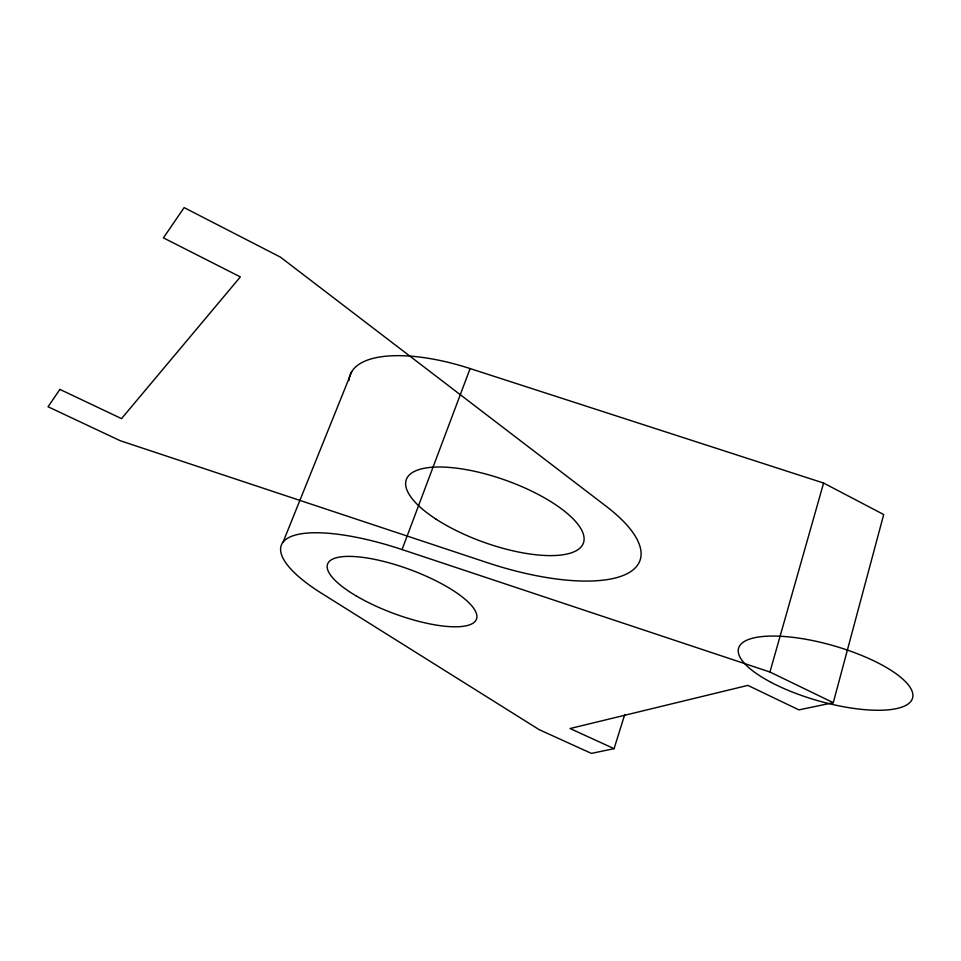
<?xml version="1.0" encoding="UTF-8"?>
<svg xmlns="http://www.w3.org/2000/svg" width="961" height="961" viewBox="0 0 961 961"><rect width="100%" height="100%" fill="white"/><g stroke="black" fill="none" stroke-linecap="round" stroke-linejoin="round"><path stroke-width="1.44" d="M624.77 714.491L614.067 748.655L570.065 728.534L747.862 685.385L798.927 709.891L833.283 702.683L883.712 514.543L823.601 483.047L470.121 368.568A124.125 48.242 20.5 0 0 348.951 380.52M833.283 702.683L769.941 672.015L823.601 483.047M614.067 748.655L591.411 753.4L539.241 729.699L321.827 593.466A129.146 38.116 20.3 0 1 288.408 537.776A129.146 38.116 20.3 0 1 402.058 549.548L470.121 368.568M283.051 542.16L351.714 371.715M402.058 549.548L769.941 672.015M59.906 389.397L48.05 406.755L120.197 440.703L487.311 562.665A153.111 53.612 19.7 0 0 625.911 574.282A153.111 53.612 19.7 0 0 606.283 506.363L280.396 257.104L184.116 207.6L163.43 237.872L240.346 276.912L121.53 418.624L59.906 389.397M436.126 519.204A94.046 32.866 19.7 0 0 582.402 545.127A94.046 32.866 19.7 0 0 466.073 469.605A94.046 32.866 19.7 0 0 436.126 519.204M771.251 682.442A90.478 28.578 16 0 0 911.989 699.572A90.478 28.578 16 0 0 793.57 637.419A90.478 28.578 16 0 0 771.251 682.442M356.026 595.808A79.367 23.4 20.3 0 0 476.188 619.773A79.367 23.4 20.3 0 0 373.841 559.206A79.367 23.4 20.3 0 0 356.026 595.808"/></g></svg>
